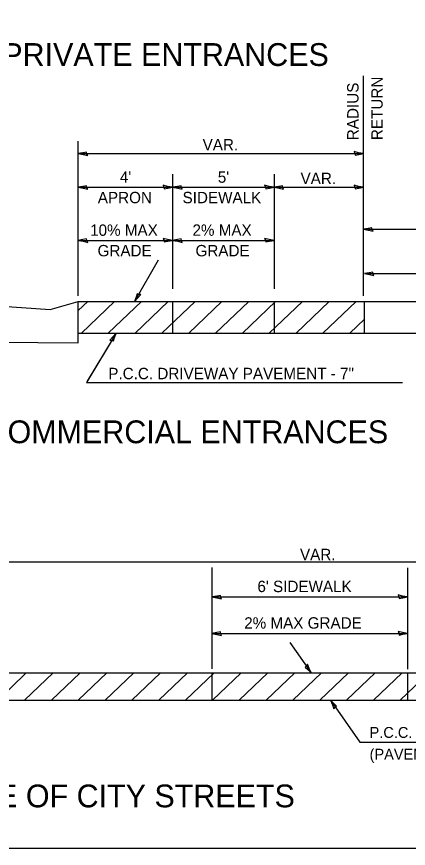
# Model space of a CAD drawing. Extents: x 100 to 1675, y 75 to 1075.
# Drawn here: x 445.2 to 651.7, y 75 to 512.8 of the extents above; entities that cross this region are included whole.
import ezdxf

# ---------------------------------------------------------------- set-up
doc = ezdxf.new("R2010")
doc.units = 0
doc.layers.add('Sheets_General Details', color=7, linetype='Continuous')
doc.layers.add('Sheets_Major Grid', color=7, linetype='Continuous')

msp = doc.modelspace()

# ---------------------------------------------------------------- linework, layer by layer
at = {"layer": 'Sheets_General Details'}
for p, q in [((628.07, 365.84), (628.07, 481.65)), ((477.7, 365.84), (477.7, 447.26)), ((477.7, 440.69), (628.07, 440.69)), ((527.47, 429.92), (527.47, 369.55)), ((580.94, 429.92), (580.94, 369.44)), ((477.7, 422.96), (527.47, 422.96)), ((527.47, 422.96), (580.94, 422.96)), ((580.94, 422.96), (628.07, 422.96)), ((628.07, 400.84), (753.71, 400.84)), ((477.7, 395.01), (527.47, 395.01)), ((527.47, 395.01), (580.94, 395.01)), ((519.84, 384.54), (507.32, 362.84)), ((628.5, 377.52), (754.14, 377.52)), ((432.88, 360.63), (463, 358.71)), ((463, 358.71), (477.7, 362.84)), ((477.7, 341.15), (477.7, 362.84)), ((477.7, 362.84), (753.71, 362.84)), ((527.47, 362.84), (527.47, 346.15)), ((580.94, 362.84), (580.94, 346.15)), ((628.5, 346.15), (628.5, 362.84)), ((477.7, 346.15), (753.71, 346.15)), ((497.72, 346.15), (482.09, 320.28)), ((132.95, 344.02), (477.7, 341.15)), ((496.13, 343.51), (482.43, 320.84)), ((482.09, 320.28), (648.56, 320.28)), ((431.11, 225.83), (842.17, 225.83)), ((548.17, 222.78), (548.17, 169.46)), ((651.32, 222.71), (651.32, 169.36)), ((548.17, 207.34), (651.32, 207.34)), ((548.17, 188.11), (651.32, 188.11)), ((589.3, 183.32), (600.49, 167.38)), ((430.85, 167.38), (842.24, 167.38)), ((548.17, 167.38), (548.17, 153)), ((651.32, 167.38), (651.32, 153)), ((430.85, 153), (842.24, 153)), ((610.59, 153), (626.14, 130.84)), ((626.14, 130.84), (892.79, 130.84))]:
    msp.add_line(p, q, dxfattribs=at)
for points in [[(482.7, 439.65), (482.29, 440.61), (482.13, 441.53), (480.2, 441.13), (477.7, 440.69), (480.37, 440.21)], [(623.07, 441.74), (623.47, 440.78), (623.63, 439.86), (625.57, 440.26), (628.07, 440.69), (625.4, 441.18)], [(482.7, 421.91), (482.29, 422.87), (482.13, 423.8), (480.2, 423.39), (477.7, 422.96), (480.37, 422.47)], [(522.47, 424.01), (522.87, 423.04), (523.03, 422.12), (524.97, 422.53), (527.47, 422.96), (524.8, 423.44)], [(532.46, 421.91), (532.06, 422.87), (531.9, 423.8), (529.97, 423.39), (527.47, 422.96), (530.13, 422.47)], [(575.94, 424.01), (576.34, 423.04), (576.5, 422.12), (578.44, 422.53), (580.94, 422.96), (578.27, 423.44)], [(585.94, 421.91), (585.53, 422.87), (585.37, 423.8), (583.44, 423.39), (580.94, 422.96), (583.6, 422.47)], [(623.07, 424.01), (623.47, 423.04), (623.63, 422.12), (625.57, 422.53), (628.07, 422.96), (625.4, 423.44)], [(633.07, 399.84), (632.66, 400.76), (632.5, 401.64), (630.57, 401.25), (628.07, 400.84), (630.73, 400.38)], [(482.7, 393.97), (482.29, 394.93), (482.13, 395.85), (480.2, 395.45), (477.7, 395.01), (480.37, 394.53)], [(522.47, 396.06), (522.87, 395.1), (523.03, 394.18), (524.97, 394.58), (527.47, 395.01), (524.8, 395.5)], [(532.46, 393.97), (532.06, 394.93), (531.9, 395.85), (529.97, 395.45), (527.47, 395.01), (530.13, 394.53)], [(575.94, 396.06), (576.34, 395.1), (576.5, 394.18), (578.44, 394.58), (580.94, 395.01), (578.27, 395.5)], [(633.5, 376.47), (633.09, 377.43), (632.93, 378.35), (631, 377.95), (628.5, 377.52), (631.16, 377.03)], [(510.72, 366.48), (509.69, 366.6), (508.81, 366.91), (508.19, 365.12), (507.32, 362.84), (509.07, 364.82)], [(494.32, 342.52), (495.35, 342.39), (496.23, 342.08), (496.85, 343.88), (497.72, 346.15), (495.97, 344.18)], [(553.17, 206.3), (552.77, 207.26), (552.61, 208.18), (550.67, 207.77), (548.17, 207.34), (550.84, 206.86)], [(646.32, 208.39), (646.72, 207.43), (646.88, 206.51), (648.82, 206.91), (651.32, 207.34), (648.65, 207.83)], [(553.17, 187.06), (552.77, 188.03), (552.61, 188.95), (550.67, 188.54), (548.17, 188.11), (550.84, 187.63)], [(646.32, 189.16), (646.72, 188.2), (646.88, 187.27), (648.82, 187.68), (651.32, 188.11), (648.65, 188.6)], [(598.57, 171.91), (598, 171.07), (597.32, 170.46), (598.73, 169.14), (600.49, 167.38), (599.4, 169.76)], [(612.5, 148.47), (613.07, 149.31), (613.75, 149.92), (612.34, 151.24), (610.59, 153), (611.67, 150.62)]]:
    msp.add_lwpolyline(points, close=True, dxfattribs=at)
for points in [[(477.7, 358.03), (482.74, 362.84)], [(479.41, 346.15), (496.88, 362.84)], [(493.55, 346.15), (511.02, 362.84)], [(507.7, 346.15), (525.16, 362.84)], [(521.84, 346.15), (539.3, 362.84)], [(535.98, 346.15), (553.45, 362.84)], [(550.12, 346.15), (567.59, 362.84)], [(564.26, 346.15), (581.73, 362.84)], [(578.41, 346.15), (595.87, 362.84)], [(592.55, 346.15), (610.01, 362.84)], [(606.69, 346.15), (624.16, 362.84)], [(620.83, 346.15), (628.5, 353.48)], [(435.32, 153), (450.16, 167.18)], [(449.46, 153), (464.52, 167.38)], [(463.6, 153), (478.66, 167.38)], [(477.75, 153), (492.81, 167.38)], [(491.89, 153), (506.95, 167.38)], [(506.03, 153), (521.09, 167.38)], [(520.17, 153), (535.23, 167.38)], [(534.32, 153), (549.37, 167.38)], [(548.46, 153), (563.52, 167.38)], [(562.6, 153), (577.66, 167.38)], [(576.74, 153), (591.8, 167.38)], [(590.88, 153), (605.94, 167.38)], [(605.03, 153), (620.08, 167.38)], [(619.17, 153), (634.23, 167.38)], [(633.31, 153), (648.37, 167.38)], [(647.45, 153), (662.51, 167.38)]]:
    msp.add_lwpolyline(points, dxfattribs=at)
at = {"layer": 'Sheets_Major Grid'}
msp.add_lwpolyline([(100, 1075), (1675, 1075), (1675, 75), (100, 75)], close=True, dxfattribs=at)

# ---------------------------------------------------------------- texts
at = {"layer": 'Sheets_General Details'}
for s, height, p in [('PROFILE OF PRIVATE ENTRANCES', 12, (337.83, 486.83)), ('VAR.', 6, (543.27, 442.38)), ("4'", 6, (499.65, 425.36)), ("5'", 6, (551.27, 425.36)), ('VAR.', 6, (594.88, 424.65)), ('APRON', 6, (488.02, 414.56)), ('SIDEWALK', 6, (532.7, 414.56)), ('10% MAX', 6, (483.97, 397.41)), ('2% MAX', 6, (537.92, 397.41)), ('GRADE', 6, (487.9, 386.61)), ('GRADE', 6, (539.52, 386.61)), ('P.C.C. DRIVEWAY PAVEMENT - 7"', 6, (493.55, 321.94)), ('PROFILE OF COMMERCIAL ENTRANCES', 12, (329.02, 288.25)), ('VAR.', 6, (594.59, 226.69)), ("6' SIDEWALK", 6, (572.15, 209.88)), ('2% MAX GRADE', 6, (565.18, 190.65)), ('P.C.C. DRIVEWAY PAVEMENT - 8"', 5.733, (631.27, 133.15)), ('(PAVEMENT FABRIC TO BE USED AT ALL CITY STREETS)', 5.733, (631.27, 121.69)), ('PROFILE OF CITY STREETS', 12, (376.99, 96.59))]:
    msp.add_text(s, height=height, dxfattribs=at).set_placement(p)
for s, p in [('RADIUS', (625.44, 447.75)), ('RETURN', (638.17, 447.77))]:
    msp.add_text(s, height=6, rotation=90, dxfattribs=at).set_placement(p)

doc.saveas('drawing.dxf')
